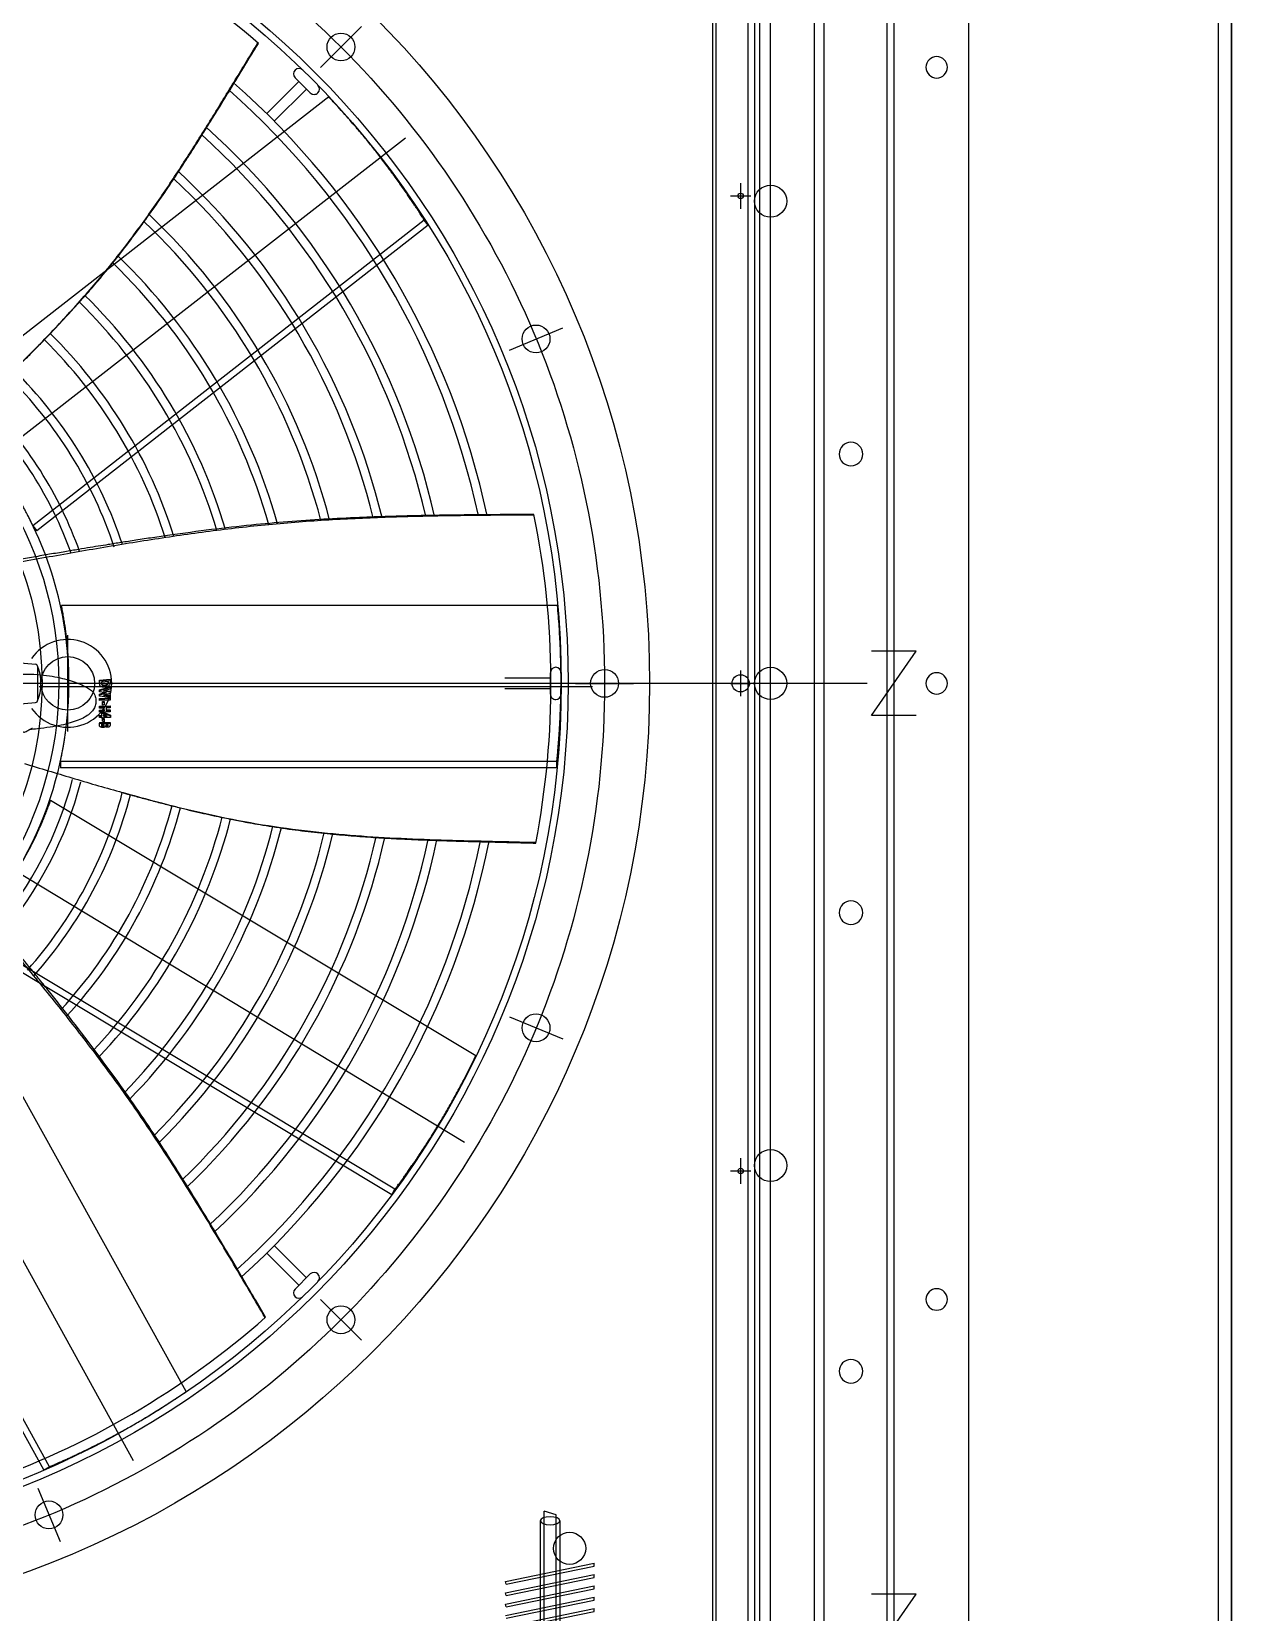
# Model space of a CAD drawing. Header units: millimetres. Extents: x 89978 to 501025, y -351975 to 835730.
# Drawn here: x 398540 to 399100, y -110075 to -109337 of the extents above; entities that cross this region are included whole.
import ezdxf

# ---------------------------------------------------------------- set-up
doc = ezdxf.new("R2010")
doc.units = ezdxf.units.MM
doc.header["$LTSCALE"] = 150
doc.linetypes.add('CENTER', pattern=[50.8, 31.75, -6.35, 6.35, -6.35])
doc.linetypes.add('DIVIDEX2', pattern=[63.5, 25.4, -12.7, 0, -12.7, 0, -12.7])
doc.layers.add('------00 Load Bank', color=3, linetype='Continuous')

# ---------------------------------------------------------------- blocks, each defined once
blk = doc.blocks.new('A$Cd768ecee')
at = {"color": 0}
for p, q in [((0, 0), (0, 1180)), ((35, 1145), (35, 35)), ((38.2, 1141.8), (38.2, 38.2)), ((100, 1080), (100, 100)), ((103.2, 1076.8), (103.2, 103.2))]:
    blk.add_line(p, q, dxfattribs=at)
for points in [[(24.58, 575), (45.42, 575), (24.58, 605), (45.42, 605)], [(24.58, 135), (45.42, 135), (24.58, 165), (45.42, 165)]]:
    blk.add_lwpolyline(points, dxfattribs=at)
for centre, radius in [((15, 877.5), 5), ((55, 697), 5.5), ((15, 590), 5), ((55, 483), 5.5), ((15, 302.5), 5), ((55, 269), 5.5)]:
    blk.add_circle(centre, radius, dxfattribs=at)
blk = doc.blocks.new('A$Ca2785acc')
at = {"color": 0, "linetype": 'Continuous'}
for p, q in [((95.12, 1002.11), (95.12, 895.51)), ((100.65, 1002.11), (100.65, 893.77))]:
    blk.add_line(p, q, dxfattribs=at)
at = {"color": 0}
for p, q in [((0, 980), (0, 35)), ((20.4, 978.4), (20.4, 36.6)), ((22, 980), (22, 35)), ((93.29, 959.85), (93.29, 898.26)), ((102.49, 898.26), (102.49, 959.85)), ((118.45, 949.05), (77.32, 940.59)), ((118.72, 947.75), (77.32, 939.24)), ((118.45, 943.76), (77.32, 935.3)), ((118.72, 942.47), (77.32, 933.95)), ((77.32, 940.59), (77.32, 939.24)), ((118.45, 938.47), (77.32, 930.01)), ((118.72, 937.18), (77.32, 928.66)), ((118.45, 938.47), (118.72, 937.18)), ((77.32, 935.3), (77.32, 933.95)), ((118.45, 933.19), (77.32, 924.72)), ((118.72, 931.89), (77.32, 923.37)), ((77.32, 930.01), (77.32, 928.66)), ((118.45, 933.19), (118.72, 931.89)), ((118.45, 927.9), (77.32, 919.43)), ((118.72, 926.6), (77.32, 918.08)), ((77.32, 924.72), (77.32, 923.37)), ((118.45, 927.9), (118.72, 926.6)), ((77.32, 919.43), (77.32, 918.08)), ((95.12, 895.51), (100.65, 893.77)), ((9, 729), (9, 741)), ((13.8, 735), (4.2, 735)), ((9, 501.5), (9, 513.5)), ((13.8, 507.5), (4.2, 507.5)), ((9, 274), (9, 286)), ((13.8, 280), (4.2, 280))]:
    blk.add_line(p, q, dxfattribs=at)
for centre, radius in [((9, 735), 1.25), ((9, 507.5), 4), ((9, 280), 1.25)]:
    blk.add_circle(centre, radius, dxfattribs=at)
at = {"color": 0, "extrusion": (0, 0, -1)}
blk.add_ellipse((97.9, 898.26), major_axis=(4.59, 0), ratio=0.400356, dxfattribs=at)
blk = doc.blocks.new('A$C02650c35')
at = {"color": 0, "linetype": 'CENTER'}
for p, q in [((522.5, 1085), (522.5, 0)), ((1020, 1040), (25, 1040)), ((522.5, 949), (522.5, 976)), ((366.94, 918.06), (356.61, 943)), ((678.06, 918.06), (688.39, 943)), ((522.5, 936.62), (522.5, 726.69)), ((522.5, 936.62), (522.5, 726.69)), ((235.06, 829.94), (215.97, 849.03)), ((809.94, 829.94), (829.03, 849.03)), ((898.06, 698.06), (923, 708.39))]:
    blk.add_line(p, q, dxfattribs=at)
at = {"color": 0}
for p, q in [((1040.5, 1065), (4.5, 1065)), ((1040.5, 1065), (4.5, 1065)), ((1045, 1060.5), (0, 1060.5)), ((520, 937.23), (520, 915.99)), ((525, 937.23), (525, 915.99)), ((241.62, 819.85), (256.63, 804.83)), ((245.15, 823.38), (260.17, 808.37)), ((799.85, 823.38), (784.83, 808.37)), ((803.38, 819.85), (788.37, 804.83)), ((512.5, 684.5), (513.56, 697.01)), ((530.26, 698), (514.74, 698)), ((532.5, 684.5), (531.44, 697.01))]:
    blk.add_line(p, q, dxfattribs=at)
at = {"color": 0, "linetype": 'DIVIDEX2', "ltscale": 0.5}
for p, q in [((524, 698.6), (524, 956.84)), ((736.75, 897.15), (603.22, 676.12)), ((268.12, 869.56), (426.66, 665.73)), ((885.33, 742.6), (659.2, 617.89))]:
    blk.add_line(p, q, dxfattribs=at)
at = {"color": 0, "linetype": 'Continuous', "lineweight": 25}
for p, q in [((486.1, 940.54), (486.1, 709.05)), ((521.18, 942.2), (521.13, 942.2)), ((523.82, 942.2), (521.18, 942.2)), ((561.9, 940.25), (558.9, 940.25)), ((558.9, 940.25), (558.9, 708.56)), ((561.9, 940.25), (561.9, 708.56)), ((696.31, 902.43), (577.08, 704)), ((727.23, 885.79), (727.18, 885.81)), ((729.49, 884.43), (727.23, 885.79)), ((308.66, 880.19), (306.3, 878.34)), ((306.3, 878.34), (448.94, 695.76)), ((308.66, 880.19), (451.31, 697.61)), ((758.56, 864.7), (639.22, 666.09)), ((761.13, 863.15), (641.79, 664.55)), ((761.13, 863.15), (758.56, 864.7)), ((275.38, 856.65), (275.34, 856.62)), ((277.46, 858.28), (275.38, 856.65)), ((248.76, 833.75), (391.28, 651.33)), ((852.99, 767.31), (650.52, 655.07)), ((520.49, 731.8), (520.8, 731.84)), ((520.49, 731.8), (520.65, 731.8)), ((520.95, 726.8), (520.49, 731.8)), ((521.27, 726.84), (520.8, 731.84)), ((520.8, 731.84), (521.76, 731.84)), ((521.61, 730.9), (521.93, 730.94)), ((521.64, 730.94), (521.93, 727.74)), ((521.93, 730.94), (521.64, 730.94)), ((522.77, 730.5), (523.1, 730.54)), ((524.13, 731.8), (524.45, 731.84)), ((525.43, 726.8), (524.13, 731.8)), ((525.77, 726.83), (524.45, 731.84)), ((524.45, 731.84), (525.2, 731.83)), ((525.2, 731.83), (526.03, 728.64)), ((525.82, 729.48), (526.14, 731.8)), ((526.03, 728.64), (526.47, 731.83)), ((526.14, 731.8), (526.47, 731.83)), ((526.47, 731.83), (527.16, 731.83)), ((527.16, 731.83), (528.03, 728.64)), ((527.79, 729.52), (528.05, 731.8)), ((528.03, 728.64), (528.39, 731.83)), ((528.05, 731.8), (528.39, 731.83)), ((528.39, 731.83), (529.11, 731.82)), ((529.11, 731.82), (528.53, 726.83)), ((529.27, 731.8), (529.62, 731.82)), ((529.54, 726.8), (529.27, 731.8)), ((529.9, 726.82), (529.62, 731.82)), ((529.62, 731.82), (530.3, 731.82)), ((530.3, 731.82), (530.56, 726.82)), ((532.92, 731.8), (533.28, 731.81)), ((533.1, 726.8), (532.92, 731.8)), ((533.47, 726.81), (533.28, 731.81)), ((533.28, 731.81), (533.93, 731.81)), ((533.93, 731.81), (533.99, 729.89)), ((534.79, 731.8), (535.16, 731.81)), ((534.84, 729.87), (534.79, 731.8)), ((535.21, 729.89), (535.16, 731.81)), ((535.16, 731.81), (535.79, 731.81)), ((535.79, 731.81), (535.91, 726.81)), ((535.97, 728.73), (537.33, 731.92)), ((536.34, 728.74), (537.71, 731.93)), ((537.76, 730.36), (537.03, 728.66)), ((537.33, 731.92), (537.71, 731.93)), ((537.71, 731.93), (538.35, 731.93)), ((537.78, 728.66), (537.76, 730.36)), ((538.35, 731.93), (538.38, 728.66)), ((540.72, 726.8), (540.77, 731.8)), ((540.77, 731.8), (541.03, 731.8)), ((540.77, 731.8), (541.16, 731.79)), ((541.03, 731.8), (541.29, 731.8)), ((541.12, 726.79), (541.16, 731.79)), ((541.16, 731.79), (541.68, 731.79)), ((541.29, 731.8), (541.68, 731.79)), ((541.73, 730.89), (541.72, 729.8)), ((541.91, 730.89), (541.73, 730.89)), ((541.99, 730.37), (542.38, 730.36)), ((871.44, 737.43), (871.42, 737.48)), ((872.72, 735.12), (871.44, 737.43)), ((520.95, 726.8), (521.27, 726.84)), ((521.43, 726.8), (520.95, 726.8)), ((522.22, 726.84), (521.27, 726.84)), ((521.9, 726.8), (521.43, 726.8)), ((521.9, 726.8), (522.22, 726.84)), ((521.93, 727.74), (522.32, 727.74)), ((523.26, 729.24), (523.59, 729.28)), ((525.43, 726.8), (525.77, 726.83)), ((526.15, 726.8), (525.43, 726.8)), ((526.49, 726.83), (525.77, 726.83)), ((526.15, 726.8), (526.49, 726.83)), ((526.94, 730.06), (526.49, 726.83)), ((527.47, 726.8), (526.82, 729.2)), ((527.82, 726.83), (526.94, 730.06)), ((527.47, 726.8), (527.82, 726.83)), ((528.18, 726.8), (527.47, 726.8)), ((528.53, 726.83), (527.82, 726.83)), ((528.18, 726.8), (528.53, 726.83)), ((529.54, 726.8), (529.9, 726.82)), ((530.2, 726.8), (529.54, 726.8)), ((530.56, 726.82), (529.9, 726.82)), ((530.2, 726.8), (530.56, 726.82)), ((530.94, 729.04), (531.3, 729.06)), ((530.98, 728.21), (530.94, 729.04)), ((530.98, 728.21), (531.34, 728.23)), ((532.23, 728.21), (530.98, 728.21)), ((531.34, 728.23), (531.3, 729.06)), ((531.3, 729.06), (532.56, 729.06)), ((532.59, 728.23), (531.34, 728.23)), ((532.23, 728.21), (532.59, 728.23)), ((532.56, 729.06), (532.59, 728.23)), ((533.1, 726.8), (533.47, 726.81)), ((533.73, 726.8), (533.1, 726.8)), ((534.1, 726.81), (533.47, 726.81)), ((533.73, 726.8), (534.1, 726.81)), ((533.99, 729.89), (535.21, 729.89)), ((535.23, 728.99), (534.02, 728.99)), ((534.02, 728.99), (534.1, 726.81)), ((534.86, 728.97), (534.02, 728.97)), ((534.86, 728.97), (535.23, 728.99)), ((534.92, 726.8), (534.86, 728.97)), ((534.92, 726.8), (535.29, 726.81)), ((535.53, 726.8), (534.92, 726.8)), ((535.29, 726.81), (535.23, 728.99)), ((535.91, 726.81), (535.29, 726.81)), ((535.53, 726.8), (535.91, 726.81)), ((535.97, 728.73), (536.34, 728.74)), ((535.99, 727.82), (535.97, 728.73)), ((535.99, 727.82), (536.36, 727.83)), ((536.7, 727.82), (535.99, 727.82)), ((536.36, 727.83), (536.34, 728.74)), ((537.79, 727.83), (536.36, 727.83)), ((537.41, 727.82), (536.7, 727.82)), ((537.03, 728.66), (537.78, 728.66)), ((537.4, 728.65), (537.39, 729.5)), ((537.41, 727.82), (537.79, 727.83)), ((537.42, 726.8), (537.41, 727.82)), ((537.71, 726.8), (537.42, 726.8)), ((537.42, 726.8), (537.8, 726.8)), ((538.01, 726.8), (537.71, 726.8)), ((537.8, 726.8), (537.79, 727.83)), ((538.39, 726.8), (537.8, 726.8)), ((538.01, 726.8), (538.39, 726.8)), ((538.29, 727.82), (538.68, 727.82)), ((538.38, 728.66), (538.67, 728.66)), ((538.68, 727.82), (538.38, 727.83)), ((538.38, 727.83), (538.39, 726.8)), ((538.67, 728.66), (538.68, 727.82)), ((538.88, 728.21), (538.88, 729.04)), ((538.88, 729.04), (539.26, 729.04)), ((539.35, 728.21), (538.88, 728.21)), ((538.88, 728.21), (539.27, 728.21)), ((539.27, 728.21), (539.26, 729.04)), ((539.26, 729.04), (540.05, 729.04)), ((540.07, 728.2), (539.27, 728.21)), ((539.28, 728.21), (540.08, 728.2)), ((539.64, 729.04), (540, 729.04)), ((540, 729.04), (540.39, 729.04)), ((540.39, 729.04), (540.39, 728.2)), ((540.72, 726.8), (541.12, 726.79)), ((542, 726.79), (541.12, 726.79)), ((541.71, 728.97), (541.69, 727.69)), ((541.69, 727.69), (541.85, 727.69)), ((541.69, 727.69), (541.85, 727.69)), ((541.84, 728.97), (541.71, 728.97)), ((541.72, 729.8), (541.87, 729.8)), ((541.72, 729.8), (541.87, 729.8)), ((542.15, 728.28), (542.54, 728.27)), ((488.4, 709.05), (486.1, 709.05)), ((521.2, 712.5), (521.18, 712.5)), ((558.9, 708.56), (561.9, 708.56)), ((579.05, 702.82), (577.08, 704)), ((888.03, 703.5), (685.38, 591.17)), ((889.48, 700.88), (686.84, 588.55)), ((889.48, 700.88), (888.03, 703.5)), ((448.94, 695.76), (451.31, 697.61))]:
    blk.add_line(p, q, dxfattribs=at)
at = {"color": 0, "linetype": 'Continuous'}
for p, q in [((515, 939.73), (515, 939.77)), ((527.5, 937.23), (517.5, 937.23)), ((530, 939.77), (530, 939.73)), ((246.89, 828.71), (246.92, 828.69)), ((798.08, 828.69), (798.11, 828.71)), ((246.92, 825.15), (239.85, 818.08)), ((805.15, 818.08), (798.08, 825.15)), ((236.31, 818.08), (236.29, 818.11)), ((808.71, 818.11), (808.69, 818.08))]:
    blk.add_line(p, q, dxfattribs=at)
at = {"color": 0, "linetype": 'CENTER', "ltscale": 3}
blk.add_line((545, 712), (500, 712), dxfattribs=at)
at = {"color": 0, "linetype": 'Continuous', "lineweight": 25, "flags": 128}
blk.add_lwpolyline([(522.69, 726.84), (522.85, 726.86), (523.02, 726.89)], dxfattribs=at)
at = {"color": 0}
for centre, radius in [((297.5, 1040), 7.5), ((522.5, 1040), 7.5), ((747.5, 1040), 7.5), ((522.5, 542.5), 441), ((522.5, 962.5), 6.5), ((522.5, 962.5), 6.5), ((926.13, 946.19), 7.5), ((926.13, 946.19), 7.5), ((522.5, 542.5), 403), ((522.5, 542.5), 399.8), ((361.77, 930.53), 6.5), ((361.77, 930.53), 6.5), ((683.23, 930.53), 6.5), ((683.23, 930.53), 6.5), ((225.52, 839.48), 6.5), ((225.52, 839.48), 6.5), ((819.48, 839.48), 6.5), ((819.48, 839.48), 6.5), ((522.5, 712), 12.5), ((910.53, 703.23), 6.5), ((910.53, 703.23), 6.5), ((522.5, 542.5), 157.5)]:
    blk.add_circle(centre, radius, dxfattribs=at)
at = {"color": 0, "linetype": 'CENTER'}
blk.add_circle((522.5, 542.5), 420, dxfattribs=at)
blk.add_circle((522.5, 542.5), 420, dxfattribs=at)
at = {"color": 0}
for centre, radius, start, end in [((522.5, 542.5), 395, 79.1258, 101.51219), ((522.5, 542.5), 373.5, 102.11711, 138.62922), ((522.5, 542.5), 373.5, 42.11711, 78.62922), ((522.5, 542.5), 369.5, 102.24357, 138.52014), ((522.5, 542.5), 369.5, 42.24357, 78.52014), ((522.5, 542.5), 349.5, 102.90445, 137.94952), ((522.5, 542.5), 345.5, 103.04194, 137.83194), ((522.5, 542.5), 345.5, 43.04194, 77.83194), ((522.5, 542.5), 349.5, 42.90445, 77.94952), ((522.5, 542.5), 325.5, 103.75235, 137.2394), ((522.5, 542.5), 321.5, 43.89849, 77.12175), ((522.5, 542.5), 325.5, 43.75235, 77.2394), ((522.5, 542.5), 321.5, 103.89849, 137.12175), ((522.5, 542.5), 301.5, 104.64442, 136.55415), ((522.5, 542.5), 301.5, 44.64442, 76.55415), ((522.5, 542.5), 297.5, 104.79578, 136.44717), ((522.5, 542.5), 297.5, 44.79578, 76.44717), ((522.5, 542.5), 277.5, 45.55488, 75.96666), ((522.5, 542.5), 277.5, 105.55488, 135.96666), ((522.5, 542.5), 273.5, 105.70649, 135.8843), ((522.5, 542.5), 273.5, 45.70649, 75.8843), ((522.5, 542.5), 395, 19.1258, 41.51219), ((522.5, 542.5), 395, 139.1258, 161.51219), ((522.5, 542.5), 253.5, 106.46498, 135.56044), ((522.5, 542.5), 249.5, 46.61733, 75.51304), ((522.5, 542.5), 253.5, 46.46498, 75.56044), ((522.5, 542.5), 249.5, 106.61733, 135.51304), ((522.5, 542.5), 229.5, 107.39417, 135.35794), ((522.5, 542.5), 225.5, 47.55459, 75.34454), ((522.5, 542.5), 229.5, 47.39417, 75.35794), ((522.5, 542.5), 225.5, 107.55459, 135.34454), ((522.5, 542.5), 205.5, 48.39961, 75.36207), ((522.5, 542.5), 205.5, 108.39961, 135.36207), ((522.5, 542.5), 201.5, 108.39961, 135.36207), ((522.5, 712), 20.5, 304.60671, 235.39339), ((522.5, 542.5), 201.5, 48.39961, 75.36207), ((522.5, 542.5), 185.5, 109.3551, 135.36207), ((522.5, 542.5), 181.5, 49.5657, 75.36207), ((522.5, 542.5), 181.5, 109.5657, 135.36207), ((522.5, 542.5), 177.5, 49.78452, 75.36207), ((514.74, 696.8), 1.2, 89.99985, 169.99986), ((522.5, 678.18), 21.32, 66.41674, 113.58346), ((530.26, 696.8), 1.2, 10.00009, 89.99991)]:
    blk.add_arc(centre, radius, start, end, dxfattribs=at)
at = {"color": 0, "linetype": 'Continuous'}
for centre, start, end in [((517.5, 939.77), 90.72108, 180), ((517.5, 939.73), 180, 270), ((527.5, 939.73), 270, 0), ((527.5, 939.77), 0, 89.27892), ((245.12, 826.95), 45, 134.27892), ((245.15, 826.92), 315, 45), ((799.85, 826.92), 135, 225), ((799.88, 826.95), 45.72108, 135), ((238.05, 819.88), 135.72108, 225), ((806.95, 819.88), 315, 44.27892), ((238.08, 819.85), 225, 315), ((806.92, 819.85), 225, 315)]:
    blk.add_arc(centre, 2.5, start, end, dxfattribs=at)
at = {"color": 0, "linetype": 'Continuous', "lineweight": 25}
for radius, start, end in [(170, 86.26224, 117.36106), (170, 55.26135, 78.98794), (165.5, 0.00034, 205.5882)]:
    blk.add_arc((522.5, 542.5), radius, start, end, dxfattribs=at)
for points, knots in [([(521.13, 942.2), (520.14, 942.19), (518.17, 942.18), (515.09, 942.14), (511.9, 942.06), (508.61, 941.96), (504.88, 941.82), (500.7, 941.61), (496, 941.33), (491.15, 940.98), (487.79, 940.69), (486.1, 940.54)], [0, 0, 0, 0, 0.098219, 0.196459, 0.294698, 0.393098, 0.491499, 0.618442, 0.745384, 0.872692, 1, 1, 1, 1]), ([(558.9, 940.25), (558.88, 940.25), (558.86, 940.26), (558.68, 940.28), (558.39, 940.3), (557.99, 940.34), (557.41, 940.4), (556.6, 940.48), (555.52, 940.58), (554.24, 940.69), (552.75, 940.82), (551.06, 940.96), (549.17, 941.11), (547.08, 941.26), (544.75, 941.41), (542.18, 941.57), (539.37, 941.72), (536.34, 941.86), (533.31, 941.97), (530.32, 942.06), (527.42, 942.13), (524.38, 942.18), (522.25, 942.19), (521.18, 942.2)], [0, 0, 0, 0, 0.03878, 0.077567, 0.116355, 0.1552, 0.194046, 0.245833, 0.297636, 0.34944, 0.401226, 0.453012, 0.504815, 0.556618, 0.608404, 0.662492, 0.7166, 0.770707, 0.824794, 0.868554, 0.912313, 0.956156, 1, 1, 1, 1]), ([(561.9, 940.25), (561.88, 940.25), (561.86, 940.26), (561.68, 940.28), (561.39, 940.3), (560.98, 940.34), (560.39, 940.4), (559.58, 940.48), (558.49, 940.58), (557.19, 940.69), (555.68, 940.82), (553.96, 940.96), (552.2, 941.1), (550.46, 941.22), (548.78, 941.34), (546.99, 941.45), (544.8, 941.58), (542.14, 941.72), (538.96, 941.87), (535.53, 941.99), (531.87, 942.1), (527.98, 942.17), (525.21, 942.19), (523.82, 942.2)], [0, 0, 0, 0, 0.038794, 0.077595, 0.116396, 0.155256, 0.194116, 0.245886, 0.297665, 0.349435, 0.401519, 0.453611, 0.505695, 0.544496, 0.583297, 0.622156, 0.661015, 0.717306, 0.773608, 0.829899, 0.886596, 0.943304, 1, 1, 1, 1]), ([(443.67, 929.55), (443.69, 926.2), (443.72, 919.05), (443.8, 908.54), (443.89, 898.44), (444, 889.61), (444.12, 882.05), (444.29, 872.96), (444.58, 861.8), (445.1, 847.15), (445.88, 831.41), (447.03, 814.61), (448.62, 797.15), (450.72, 778.77), (452.79, 763.4), (454.5, 751.64), (455.65, 744.08), (456.73, 737.16), (457.66, 731.31), (458.51, 726.11), (459.35, 720.99), (460.3, 715.24), (461.39, 708.73), (462.59, 701.63), (463.84, 694.21), (465, 687.37), (465.73, 683.03), (466.04, 681.19)], [0.004054, 0.004054, 0.004054, 0.004054, 0.044055, 0.0892389, 0.1294144, 0.1645669, 0.1946506, 0.2196261, 0.2731864, 0.3280385, 0.3947317, 0.4616638, 0.5294155, 0.6044734, 0.683072, 0.7151603, 0.7467466, 0.7747501, 0.7989803, 0.8176563, 0.837837, 0.8611081, 0.8874794, 0.916906, 0.9473172, 0.9775846, 1, 1, 1, 1]), ([(443.93, 929.61), (443.99, 920.53), (444.12, 902.05), (444.56, 874.2), (445.52, 846.07), (447.22, 818.02), (449.94, 790.26), (453.6, 762.78), (457.88, 735.56), (462.59, 708.39), (465.83, 690.29), (467.45, 681.24)], [0.0040453, 0.0040453, 0.0040453, 0.0040453, 0.1120904, 0.224186, 0.3362006, 0.4480891, 0.5598872, 0.6697434, 0.7797254, 0.8898282, 1, 1, 1, 1]), ([(573.49, 737.89), (575.35, 744.68), (579.23, 758.83), (584.32, 780.49), (588.63, 802.81), (591.64, 824.81), (593.62, 846.41), (594.87, 867.62), (595.66, 888.87), (596.17, 909.82), (596.5, 923.7), (596.66, 930.48)], [0, 0, 0, 0, 0.1081379, 0.2251135, 0.3413954, 0.4570616, 0.5657729, 0.6743483, 0.7829008, 0.8914823, 0.994843, 0.994843, 0.994843, 0.994843]), ([(573.57, 737.92), (573.75, 738.58), (574.51, 741.26), (575.79, 745.94), (577.42, 752.03), (579.04, 758.25), (580.54, 764.25), (581.92, 769.99), (583.13, 775.19), (584.19, 779.99), (585.06, 784.09), (585.76, 787.48), (586.39, 790.65), (587.05, 794.11), (587.82, 798.29), (589.05, 805.39), (590.51, 815.09), (591.99, 827.03), (593.14, 838.53), (594, 849.4), (594.55, 857.82), (594.91, 864.37), (595.18, 869.63), (595.45, 875.86), (595.73, 883.09), (596, 891.26), (596.26, 900.36), (596.52, 910.38), (596.76, 920.5), (596.94, 927.29), (597.02, 930.41)], [0, 0, 0, 0, 0.0105993, 0.042715, 0.074456, 0.1073437, 0.1413731, 0.1694151, 0.1979263, 0.223438, 0.2448649, 0.2622189, 0.2766961, 0.2944954, 0.3162608, 0.341978, 0.4051023, 0.466824, 0.5267457, 0.5825963, 0.6340774, 0.6563171, 0.6830925, 0.7149493, 0.751887, 0.7939052, 0.84012, 0.8912343, 0.9472267, 0.994836, 0.994836, 0.994836, 0.994836]), ([(727.18, 885.81), (726.34, 886.32), (724.64, 887.32), (721.97, 888.87), (719.2, 890.45), (716.33, 892.06), (713.06, 893.85), (709.37, 895.84), (705.2, 898.01), (700.87, 900.21), (697.83, 901.69), (696.31, 902.43)], [0, 0, 0, 0, 0.098219, 0.196459, 0.294698, 0.393098, 0.491499, 0.618442, 0.745384, 0.872692, 1, 1, 1, 1]), ([(758.56, 864.7), (758.55, 864.7), (758.53, 864.72), (758.38, 864.83), (758.15, 865), (757.82, 865.24), (757.36, 865.59), (756.71, 866.07), (755.83, 866.71), (754.79, 867.47), (753.58, 868.35), (752.2, 869.34), (750.66, 870.44), (748.94, 871.64), (747.03, 872.97), (744.91, 874.43), (742.57, 876.01), (740.05, 877.69), (737.51, 879.35), (735, 880.96), (732.54, 882.52), (729.96, 884.12), (728.14, 885.23), (727.23, 885.79)], [0, 0, 0, 0, 0.03878, 0.077567, 0.116355, 0.1552, 0.194046, 0.245833, 0.297636, 0.34944, 0.401226, 0.453012, 0.504815, 0.556618, 0.608404, 0.662492, 0.7166, 0.770707, 0.824794, 0.868554, 0.912313, 0.956156, 1, 1, 1, 1]), ([(306.3, 878.34), (306.29, 878.34), (306.27, 878.32), (306.12, 878.23), (305.87, 878.07), (305.53, 877.85), (305.04, 877.54), (304.36, 877.11), (303.44, 876.52), (302.36, 875.82), (301.11, 875.01), (299.69, 874.07), (298.11, 873.02), (296.37, 871.86), (294.44, 870.55), (292.32, 869.09), (290.01, 867.47), (287.54, 865.72), (285.08, 863.94), (282.67, 862.18), (280.34, 860.44), (277.92, 858.61), (276.23, 857.31), (275.38, 856.65)], [0, 0, 0, 0, 0.03878, 0.077567, 0.116355, 0.1552, 0.194046, 0.245833, 0.297636, 0.34944, 0.401226, 0.453012, 0.504815, 0.556618, 0.608404, 0.662492, 0.7166, 0.770707, 0.824794, 0.868554, 0.912313, 0.956156, 1, 1, 1, 1]), ([(308.66, 880.19), (308.65, 880.18), (308.63, 880.17), (308.48, 880.07), (308.23, 879.92), (307.88, 879.69), (307.39, 879.38), (306.7, 878.94), (305.78, 878.35), (304.69, 877.64), (303.42, 876.81), (301.98, 875.86), (300.51, 874.89), (299.05, 873.91), (297.66, 872.97), (296.18, 871.95), (294.37, 870.71), (292.2, 869.18), (289.59, 867.34), (286.82, 865.33), (283.87, 863.15), (280.76, 860.82), (278.56, 859.13), (277.46, 858.28)], [0, 0, 0, 0, 0.038794, 0.077595, 0.116396, 0.155256, 0.194116, 0.245886, 0.297665, 0.349435, 0.401519, 0.453611, 0.505695, 0.544496, 0.583297, 0.622156, 0.661015, 0.717306, 0.773608, 0.829899, 0.886596, 0.943304, 1, 1, 1, 1]), ([(761.13, 863.15), (761.12, 863.16), (761.1, 863.17), (760.95, 863.28), (760.72, 863.46), (760.39, 863.7), (759.91, 864.05), (759.26, 864.53), (758.38, 865.18), (757.32, 865.95), (756.09, 866.84), (754.69, 867.84), (753.25, 868.86), (751.82, 869.87), (750.44, 870.83), (748.96, 871.86), (747.15, 873.09), (744.95, 874.58), (742.29, 876.35), (739.42, 878.22), (736.34, 880.2), (733.05, 882.26), (730.68, 883.71), (729.49, 884.43)], [0, 0, 0, 0, 0.038794, 0.077595, 0.116396, 0.155256, 0.194116, 0.245886, 0.297665, 0.349435, 0.401519, 0.453611, 0.505695, 0.544496, 0.583297, 0.622156, 0.661015, 0.717306, 0.773608, 0.829899, 0.886596, 0.943304, 1, 1, 1, 1]), ([(275.34, 856.62), (274.57, 856.01), (273.02, 854.79), (270.62, 852.85), (268.15, 850.83), (265.62, 848.73), (262.77, 846.32), (259.6, 843.58), (256.08, 840.47), (252.47, 837.21), (250, 834.9), (248.76, 833.75)], [0, 0, 0, 0, 0.098219, 0.196459, 0.294698, 0.393098, 0.491499, 0.618442, 0.745384, 0.872692, 1, 1, 1, 1]), ([(818.28, 804.3), (815.39, 802.6), (809.22, 799), (800.15, 793.68), (791.45, 788.55), (783.85, 784.04), (777.37, 780.16), (769.58, 775.46), (760.06, 769.63), (747.64, 761.86), (734.39, 753.31), (720.42, 743.91), (706.09, 733.81), (691.23, 722.8), (678.95, 713.32), (669.63, 705.96), (663.64, 701.18), (658.2, 696.79), (653.6, 693.06), (649.52, 689.73), (645.5, 686.44), (641, 682.74), (635.9, 678.54), (630.35, 673.95), (624.56, 669.16), (619.21, 664.74), (615.82, 661.93), (614.38, 660.74)], [0.004054, 0.004054, 0.004054, 0.004054, 0.044055, 0.0892389, 0.1294144, 0.1645669, 0.1946506, 0.2196261, 0.2731864, 0.3280385, 0.3947317, 0.4616638, 0.5294155, 0.6044734, 0.683072, 0.7151603, 0.7467466, 0.7747501, 0.7989803, 0.8176563, 0.837837, 0.8611081, 0.8874794, 0.916906, 0.9473172, 0.9775846, 1, 1, 1, 1]), ([(818.46, 804.1), (810.63, 799.51), (794.69, 790.16), (770.79, 775.85), (746.91, 760.95), (723.47, 745.46), (700.78, 729.22), (678.82, 712.32), (657.39, 694.99), (636.21, 677.33), (622.16, 665.47), (615.12, 659.54)], [0.0040453, 0.0040453, 0.0040453, 0.0040453, 0.1120904, 0.224186, 0.3362006, 0.4480891, 0.5598872, 0.6697434, 0.7797254, 0.8898282, 1, 1, 1, 1]), ([(378.79, 684.35), (373.83, 689.36), (363.52, 699.79), (347.3, 715.03), (330.13, 729.93), (312.58, 743.53), (294.87, 756.05), (277.12, 767.74), (259.11, 779.04), (241.22, 789.96), (229.37, 797.19), (223.58, 800.71)], [0, 0, 0, 0, 0.1081379, 0.2251135, 0.3413954, 0.4570616, 0.5657729, 0.6743483, 0.7829008, 0.8914823, 0.994843, 0.994843, 0.994843, 0.994843]), ([(378.79, 684.43), (378.31, 684.93), (376.37, 686.92), (372.96, 690.37), (368.51, 694.83), (363.93, 699.34), (359.48, 703.64), (355.2, 707.7), (351.29, 711.35), (347.67, 714.67), (344.56, 717.47), (341.97, 719.78), (339.54, 721.91), (336.88, 724.21), (333.64, 726.97), (328.1, 731.58), (320.44, 737.69), (310.84, 744.94), (301.45, 751.69), (292.47, 757.87), (285.45, 762.56), (279.96, 766.14), (275.53, 769.01), (270.28, 772.36), (264.16, 776.22), (257.22, 780.53), (249.46, 785.31), (240.91, 790.54), (232.27, 795.81), (226.48, 799.36), (223.82, 800.99)], [0, 0, 0, 0, 0.0105993, 0.042715, 0.074456, 0.1073437, 0.1413731, 0.1694151, 0.1979263, 0.223438, 0.2448649, 0.2622189, 0.2766961, 0.2944954, 0.3162608, 0.341978, 0.4051023, 0.466824, 0.5267457, 0.5825963, 0.6340774, 0.6563171, 0.6830925, 0.7149493, 0.751887, 0.7939052, 0.84012, 0.8912343, 0.9472267, 0.994836, 0.994836, 0.994836, 0.994836]), ([(871.42, 737.48), (870.94, 738.34), (869.97, 740.05), (868.43, 742.73), (866.83, 745.48), (865.14, 748.31), (863.21, 751.5), (861, 755.06), (858.48, 759.03), (855.82, 763.1), (853.93, 765.9), (852.99, 767.31)], [0, 0, 0, 0, 0.098219, 0.196459, 0.294698, 0.393098, 0.491499, 0.618442, 0.745384, 0.872692, 1, 1, 1, 1]), ([(559.91, 691.77), (562.13, 699.15), (566.58, 713.9), (571.18, 729.26), (573.33, 737.29), (573.49, 737.89)], [0, 0, 0, 0, 0.481211, 0.961441, 1, 1, 1, 1]), ([(522.77, 730.5), (522.64, 730.6), (522.42, 730.78), (522.01, 730.88), (521.75, 730.89), (521.61, 730.9)], [0, 0, 0, 0, 0.360895, 0.640408, 1, 1, 1, 1]), ([(521.76, 731.84), (522.06, 731.83), (522.5, 731.82), (523.09, 731.62), (523.49, 731.32), (523.82, 730.9), (524.17, 730.24), (524.26, 729.65), (524.32, 729.27)], [0, 0, 0, 0, 0.250193, 0.375675, 0.500989, 0.626133, 0.751199, 1, 1, 1, 1]), ([(523.1, 730.54), (523.01, 730.61), (522.84, 730.76), (522.44, 730.91), (522.13, 730.93), (521.93, 730.94)], [0, 0, 0, 0, 0.248415, 0.498726, 1, 1, 1, 1]), ([(523.26, 729.24), (523.25, 729.36), (523.22, 729.67), (523.07, 730.13), (522.86, 730.38), (522.77, 730.5)], [0, 0, 0, 0, 0.245128, 0.668238, 1, 1, 1, 1]), ([(523.59, 729.28), (523.56, 729.52), (523.51, 729.87), (523.31, 730.29), (523.17, 730.46), (523.1, 730.54)], [0, 0, 0, 0, 0.498415, 0.74902, 1, 1, 1, 1]), ([(541.68, 731.79), (541.79, 731.79), (542.01, 731.79), (542.23, 731.73), (542.33, 731.7)], [0, 0, 0, 0, 0.500362, 1, 1, 1, 1]), ([(541.72, 729.86), (541.73, 729.86), (541.78, 729.87), (541.85, 729.95), (541.93, 730.07), (541.98, 730.23), (541.98, 730.33), (541.99, 730.37)], [0, 0, 0, 0, 0.075084, 0.326607, 0.580052, 0.817178, 1, 1, 1, 1]), ([(541.99, 730.37), (541.98, 730.44), (541.98, 730.56), (541.92, 730.71), (541.87, 730.76), (541.84, 730.79)], [0, 0, 0, 0, 0.417609, 0.726108, 1, 1, 1, 1]), ([(541.87, 729.8), (541.93, 729.8), (542.04, 729.81), (542.18, 729.88), (542.28, 729.98), (542.33, 730.09), (542.37, 730.22), (542.37, 730.31), (542.38, 730.36)], [0, 0, 0, 0, 0.249435, 0.499226, 0.624652, 0.749536, 0.873948, 1, 1, 1, 1]), ([(542.38, 730.36), (542.38, 730.4), (542.37, 730.49), (542.34, 730.61), (542.29, 730.72), (542.21, 730.82), (542.07, 730.88), (541.96, 730.89), (541.91, 730.89)], [0, 0, 0, 0, 0.123522, 0.248139, 0.370579, 0.498886, 0.748791, 1, 1, 1, 1]), ([(542.33, 731.7), (542.42, 731.65), (542.59, 731.56), (542.79, 731.28), (542.93, 730.91), (542.94, 730.62), (542.95, 730.48)], [0, 0, 0, 0, 0.250156, 0.500622, 0.750062, 1, 1, 1, 1]), ([(542.95, 730.48), (542.95, 730.43), (542.94, 730.34), (542.92, 730.15), (542.86, 729.92), (542.74, 729.7), (542.65, 729.58), (542.6, 729.52)], [0, 0, 0, 0, 0.125463, 0.250126, 0.499927, 0.74927, 1, 1, 1, 1]), ([(888.03, 703.5), (888.02, 703.51), (888.01, 703.53), (887.94, 703.7), (887.83, 703.97), (887.67, 704.34), (887.43, 704.87), (887.11, 705.61), (886.68, 706.61), (886.15, 707.79), (885.55, 709.15), (884.85, 710.7), (884.06, 712.42), (883.18, 714.33), (882.18, 716.44), (881.08, 718.76), (879.84, 721.29), (878.5, 724.01), (877.13, 726.71), (875.76, 729.37), (874.41, 731.95), (872.98, 734.62), (871.96, 736.49), (871.44, 737.43)], [0, 0, 0, 0, 0.03878, 0.077567, 0.116355, 0.1552, 0.194046, 0.245833, 0.297636, 0.34944, 0.401226, 0.453012, 0.504815, 0.556618, 0.608404, 0.662492, 0.7166, 0.770707, 0.824794, 0.868554, 0.912313, 0.956156, 1, 1, 1, 1]), ([(889.48, 700.88), (889.48, 700.89), (889.47, 700.91), (889.4, 701.08), (889.28, 701.35), (889.12, 701.72), (888.88, 702.26), (888.56, 703.01), (888.11, 704.01), (887.59, 705.21), (886.97, 706.59), (886.26, 708.16), (885.52, 709.76), (884.79, 711.35), (884.07, 712.87), (883.3, 714.5), (882.35, 716.48), (881.19, 718.86), (879.77, 721.72), (878.22, 724.78), (876.54, 728.04), (874.72, 731.47), (873.39, 733.91), (872.72, 735.12)], [0, 0, 0, 0, 0.038794, 0.077595, 0.116396, 0.155256, 0.194116, 0.245886, 0.297665, 0.349435, 0.401519, 0.453611, 0.505695, 0.544496, 0.583297, 0.622156, 0.661015, 0.717306, 0.773608, 0.829899, 0.886596, 0.943304, 1, 1, 1, 1]), ([(518.14, 691.07), (518.17, 693.31), (518.24, 697.5), (518.89, 703.28), (519.8, 708.25), (520.92, 712.53), (522.16, 716.17), (523.47, 719.21), (524.78, 721.61), (526.03, 723.37), (527.31, 724.39), (528.91, 724.93), (530.78, 725.29), (532.96, 724.96), (534.96, 723.93), (536.78, 722.2), (538.39, 719.8), (539.8, 716.75), (541.03, 713.05), (542.1, 708.66), (543.01, 703.54), (543.68, 698.6), (543.99, 695.36), (544.1, 694.11)], [0, 0, 0, 0, 0.080739, 0.151235, 0.213353, 0.268442, 0.318269, 0.361669, 0.398556, 0.428698, 0.452315, 0.472715, 0.51153, 0.548468, 0.58504, 0.622842, 0.663507, 0.708451, 0.759052, 0.815438, 0.879842, 0.953818, 1, 1, 1, 1]), ([(522.69, 726.84), (522.67, 726.84), (522.58, 726.82), (522.4, 726.81), (522.15, 726.8), (521.98, 726.8), (521.9, 726.8)], [0, 0, 0, 0, 0.063167, 0.373961, 0.686877, 1, 1, 1, 1]), ([(524.32, 729.27), (524.32, 728.9), (524.32, 728.34), (524.09, 727.68), (523.82, 727.29), (523.47, 726.99), (522.93, 726.84), (522.51, 726.84), (522.22, 726.84)], [0, 0, 0, 0, 0.247987, 0.37312, 0.497401, 0.622314, 0.747638, 1, 1, 1, 1]), ([(522.32, 727.74), (522.5, 727.74), (522.76, 727.75), (523.1, 727.85), (523.31, 728.03), (523.47, 728.29), (523.61, 728.7), (523.6, 729.05), (523.59, 729.28)], [0, 0, 0, 0, 0.250156, 0.375667, 0.500586, 0.625527, 0.750593, 1, 1, 1, 1]), ([(522.44, 727.75), (522.52, 727.75), (522.69, 727.76), (522.93, 727.92), (523.13, 728.2), (523.25, 728.58), (523.28, 728.94), (523.27, 729.17), (523.26, 729.24)], [0, 0, 0, 0, 0.132586, 0.315673, 0.49897, 0.682297, 0.897512, 1, 1, 1, 1]), ([(541.46, 727.69), (541.61, 727.69), (541.8, 727.7), (542.01, 727.84), (542.1, 727.97), (542.14, 728.12), (542.15, 728.23), (542.15, 728.28)], [0, 0, 0, 0, 0.5, 0.655867, 0.776779, 0.898139, 1, 1, 1, 1]), ([(542.15, 728.28), (542.14, 728.37), (542.14, 728.53), (542.06, 728.71), (541.95, 728.85), (541.82, 728.93), (541.73, 728.93), (541.71, 728.94)], [0, 0, 0, 0, 0.249514, 0.425336, 0.599722, 0.883024, 1, 1, 1, 1]), ([(542.54, 728.27), (542.54, 728.33), (542.54, 728.46), (542.49, 728.63), (542.41, 728.77), (542.27, 728.89), (542.08, 728.96), (541.92, 728.96), (541.84, 728.97)], [0, 0, 0, 0, 0.124117, 0.249017, 0.374429, 0.499969, 0.74996, 1, 1, 1, 1]), ([(541.85, 727.69), (542, 727.69), (542.18, 727.69), (542.39, 727.81), (542.48, 727.93), (542.53, 728.09), (542.54, 728.21), (542.54, 728.27)], [0, 0, 0, 0, 0.4958995, 0.6207322, 0.7464139, 0.8725816, 1, 1, 1, 1]), ([(543.1, 728.23), (543.1, 728.18), (543.09, 727.96), (543.03, 727.65), (542.9, 727.33), (542.75, 727.1), (542.58, 726.93), (542.33, 726.8), (542.13, 726.79), (542, 726.79)], [0, 0, 0, 0, 0.06266, 0.249252, 0.373609, 0.4986, 0.623723, 0.748551, 1, 1, 1, 1]), ([(542.6, 729.52), (542.68, 729.45), (542.82, 729.32), (542.99, 729.02), (543.09, 728.64), (543.1, 728.37), (543.1, 728.23)], [0, 0, 0, 0, 0.24872, 0.498434, 0.748708, 1, 1, 1, 1]), ([(521.18, 712.5), (520.22, 712.5), (518.29, 712.5), (515.26, 712.45), (512.15, 712.33), (508.93, 712.15), (505.23, 711.87), (501.78, 711.53), (498.61, 711.15), (496.2, 710.82), (493.74, 710.45), (491.23, 710.03), (488.69, 709.57), (486.97, 709.22), (486.1, 709.05)], [0, 0, 0, 0, 0.09594, 0.191903, 0.287866, 0.384015, 0.480164, 0.609768, 0.674639, 0.73951, 0.804594, 0.869678, 0.934839, 1, 1, 1, 1]), ([(558.9, 708.56), (558.88, 708.56), (558.86, 708.57), (558.68, 708.61), (558.38, 708.67), (557.97, 708.76), (557.38, 708.88), (556.56, 709.05), (555.46, 709.28), (554.15, 709.53), (552.63, 709.81), (550.91, 710.11), (548.98, 710.43), (546.85, 710.75), (544.48, 711.08), (541.86, 711.4), (538.99, 711.71), (535.9, 711.98), (532.86, 712.19), (529.92, 712.35), (527.14, 712.44), (524.66, 712.5), (523.06, 712.49), (522.47, 712.49)], [0, 0, 0, 0, 0.039863, 0.079734, 0.119605, 0.159539, 0.199473, 0.252709, 0.305962, 0.359217, 0.412452, 0.465686, 0.518937, 0.572189, 0.625422, 0.681079, 0.736756, 0.792433, 0.848089, 0.890491, 0.932892, 0.975374, 1, 1, 1, 1]), ([(608.92, 688.89), (608.1, 689.39), (606.45, 690.39), (603.83, 691.9), (601.1, 693.41), (598.24, 694.91), (594.93, 696.57), (591.79, 698.06), (588.88, 699.36), (586.64, 700.32), (584.34, 701.27), (581.98, 702.2), (579.57, 703.12), (577.91, 703.71), (577.08, 704)], [0, 0, 0, 0, 0.09594, 0.191903, 0.287866, 0.384015, 0.480164, 0.609768, 0.674639, 0.73951, 0.804594, 0.869678, 0.934839, 1, 1, 1, 1]), ([(448.94, 695.76), (448.93, 695.76), (448.91, 695.75), (448.74, 695.67), (448.47, 695.54), (448.09, 695.35), (447.55, 695.09), (446.8, 694.72), (445.79, 694.21), (444.6, 693.61), (443.24, 692.89), (441.69, 692.07), (439.98, 691.13), (438.1, 690.07), (436.03, 688.87), (433.77, 687.52), (431.32, 685.99), (428.71, 684.3), (426.19, 682.6), (423.78, 680.91), (421.53, 679.28), (419.21, 677.54), (417.61, 676.28), (416.81, 675.66)], [0, 0, 0, 0, 0.039164, 0.078335, 0.117506, 0.15674, 0.195974, 0.248275, 0.300595, 0.352915, 0.405217, 0.457516, 0.509834, 0.562151, 0.61445, 0.669131, 0.723831, 0.778531, 0.833211, 0.874869, 0.916526, 0.958263, 1, 1, 1, 1]), ([(544.46, 690.4), (544.72, 690.65), (545.19, 691.07), (545.27, 691.77), (545.09, 692.4), (544.8, 692.94), (544.53, 693.4), (544.34, 693.71), (544.15, 694.02), (543.97, 694.33), (543.8, 694.62), (543.6, 695), (543.41, 695.38), (543.32, 695.59), (543.33, 695.57), (543.33, 695.56)], [0, 0, 0, 0, 0.262295, 0.455554, 0.590671, 0.681426, 0.714569, 0.742061, 0.766203, 0.789458, 0.813958, 0.840345, 0.898886, 0.968766, 1, 1, 1, 1])]:
    blk.add_open_spline(points, degree=3, knots=knots, dxfattribs=at)

msp = doc.modelspace()

# ---------------------------------------------------------------- linework, layer by layer
at = {"layer": '------00 Load Bank', "elevation": 0}
msp.add_lwpolyline([(399100.18, -107691.43), (397730.18, -107691.43), (397730.18, -110291.43), (399100.18, -110291.43), (399100.18, -107691.43)], dxfattribs=at)
for points in [[(399100.18, -110291.43), (397730.18, -110291.43), (397730.18, -107691.43), (399100.18, -107691.43)], [(399094.18, -107697.43), (397736.18, -107697.43), (397736.18, -110285.43), (399094.18, -110285.43)]]:
    msp.add_lwpolyline(points, close=True, dxfattribs=at)

# ---------------------------------------------------------------- block references
at = {"layer": '------00 Load Bank', "xscale": -1}
msp.add_blockref('A$Cd768ecee', (398977.66, -110231.43), dxfattribs=at)
at = {"layer": '------00 Load Bank'}
for name, p, rotation in [('A$C02650c35', (397845.16, -109118.93), 270), ('A$Ca2785acc', (398880.16, -109133.93), 180), ('A$Ca2785acc', (398880.16, -109133.93), 180)]:
    msp.add_blockref(name, p, dxfattribs=dict(at, rotation=rotation))

doc.saveas('drawing.dxf')
